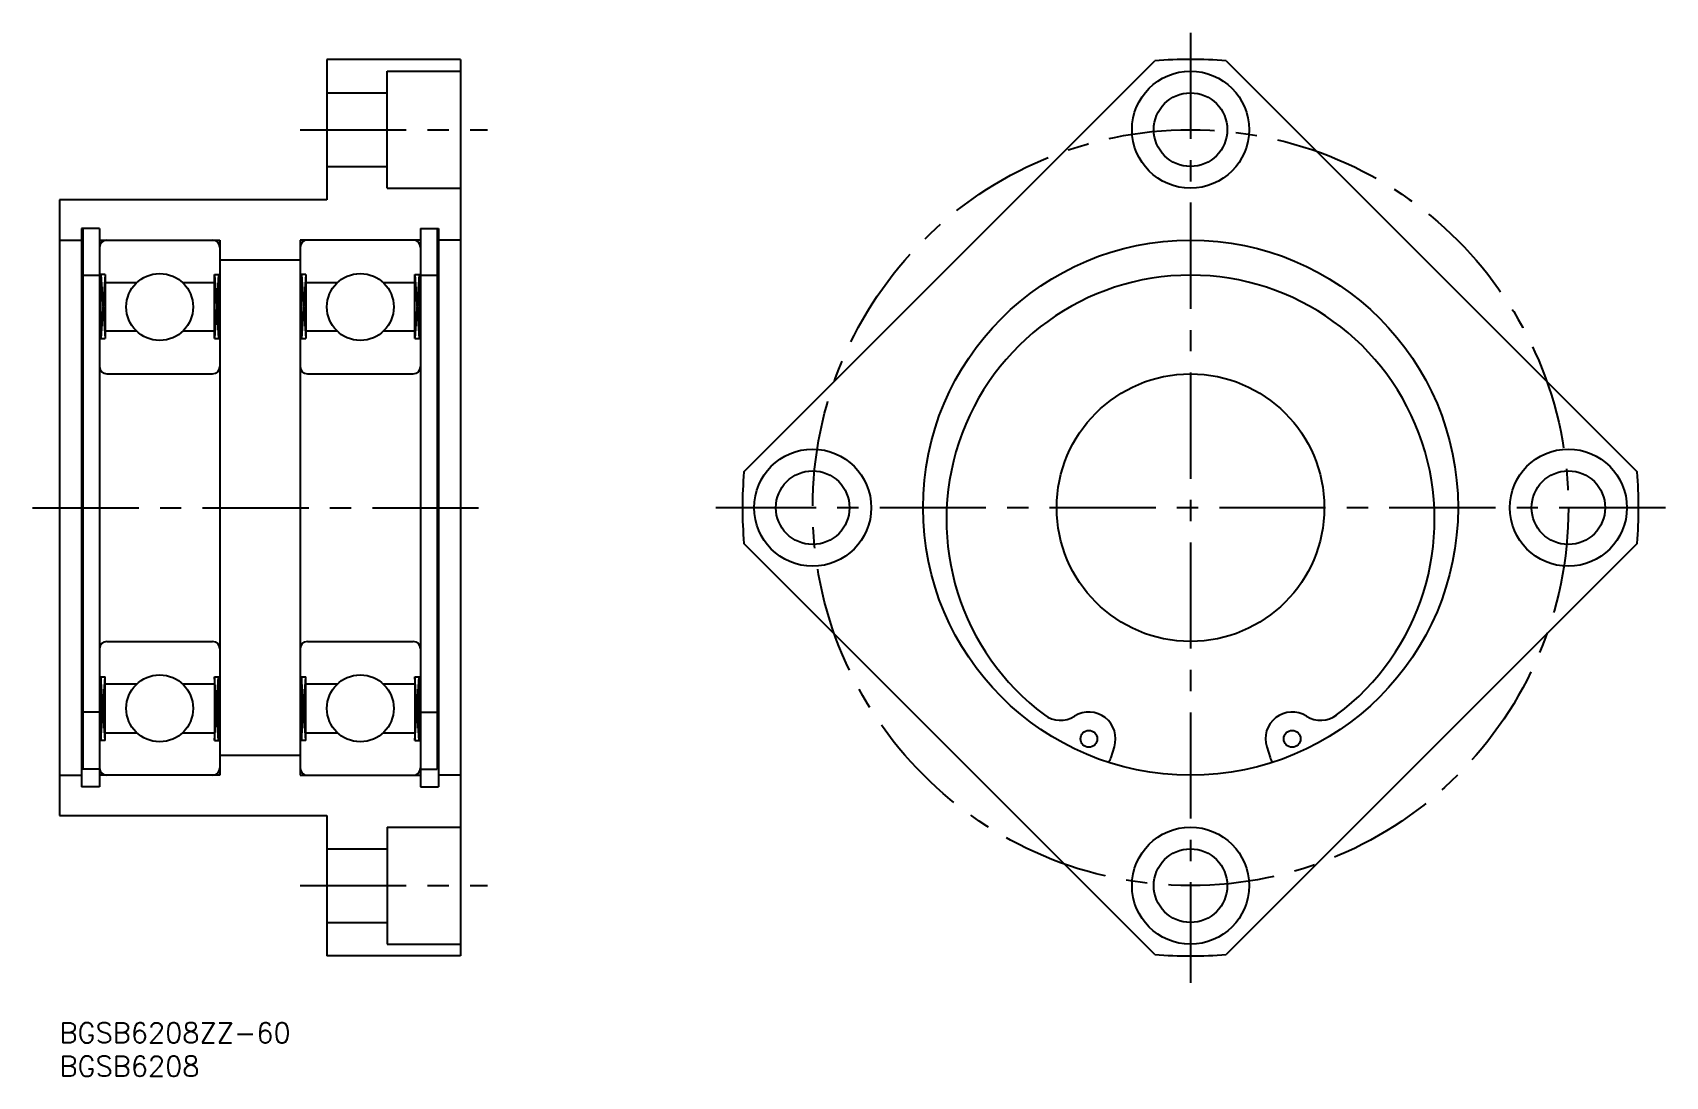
# Model space of a CAD drawing. Extents: x -4 to 240, y -8 to 148.
import ezdxf

# ---------------------------------------------------------------- set-up
doc = ezdxf.new("R2010")
doc.units = 0
doc.header["$LTSCALE"] = 0.5
doc.linetypes.add('CENTER', pattern=[50.8, 31.75, -6.35, 6.35, -6.35])
for name, color, linetype in [('MSM_CENTER', 1, 'CENTER'), ('MSM_CONTINUOUS', 7, 'CONTINUOUS'), ('MSM_PART_NUMBER', 7, 'CONTINUOUS')]:
    doc.layers.add(name, color=color, linetype=linetype)
doc.styles.get("Standard").update_dxf_attribs({"font": 'txt.shx', "height": 3, "bigfont": 'bigfont.shx'})

# ---------------------------------------------------------------- blocks, each defined once
blk = doc.blocks.new('*U6')
at = {"layer": 'MSM_PART_NUMBER'}
blk.add_text('BGSB6208ZZ-60', height=3, dxfattribs=at).set_placement((0, -3))
blk = doc.blocks.new('*U7')
at = {"layer": 'MSM_PART_NUMBER'}
blk.add_text('BGSB6208', height=3, dxfattribs=at).set_placement((0, -8))

msp = doc.modelspace()

# ---------------------------------------------------------------- linework, layer by layer
at = {"layer": 'MSM_CENTER'}
for p, q in [((169.14, 148), (169.14, 6)), ((36, 133.5), (64, 133.5)), ((-4, 77), (64, 77)), ((240.14, 77), (98.14, 77)), ((36, 20.5), (64, 20.5))]:
    msp.add_line(p, q, dxfattribs=at)
msp.add_circle((169.14, 77), 56.5, dxfattribs=at)
at = {"layer": 'MSM_CONTINUOUS'}
for p, q in [((40, 144), (40, 123)), ((60, 144), (40, 144)), ((49, 124.75), (49, 142.25)), ((49, 142.25), (60, 142.25)), ((60, 144), (60, 10)), ((102.35, 82.34), (163.8, 143.79)), ((174.48, 143.79), (235.93, 82.34)), ((40, 139), (49, 139)), ((40, 128), (49, 128)), ((49, 124.75), (60, 124.75)), ((40, 123), (0, 123)), ((0, 123), (0, 31)), ((3.3, 118.75), (3.3, 35.25)), ((6, 118.75), (3.3, 118.75)), ((3.5, 118.75, 0.75), (3.5, 37.93, 0.75)), ((6, 118.75), (6, 35.25)), ((54, 118.75), (54, 35.25)), ((54, 118.75), (56.7, 118.75)), ((56.5, 118.75, 0.75), (56.5, 37.93, 0.75)), ((56.7, 118.75), (56.7, 35.25)), ((0, 117), (3.3, 117)), ((6, 117), (24, 117)), ((24, 117), (24, 37)), ((54, 117), (36, 117)), ((36, 117), (36, 37)), ((60, 117), (56.7, 117)), ((36, 114), (24, 114)), ((3.5, 111.75), (6, 111.75)), ((6.83, 111.83), (6, 111.83)), ((6.83, 111.83), (6.21, 102.3)), ((6.21, 111.83), (6.83, 102.3)), ((6.21, 102.3), (6.21, 111.83)), ((6.83, 111.83), (6.83, 102.3)), ((6.83, 110.65), (11.58, 110.65)), ((18.42, 110.65), (23.17, 110.65)), ((23.79, 111.83), (23.17, 102.3)), ((23.17, 111.83), (23.79, 102.3)), ((23.17, 102.3), (23.17, 111.83)), ((23.17, 111.83), (24, 111.83)), ((23.79, 111.83), (23.79, 102.3)), ((36.83, 111.83), (36, 111.83)), ((36.21, 102.3), (36.21, 111.83)), ((36.21, 111.83), (36.83, 102.3)), ((36.83, 111.83), (36.21, 102.3)), ((36.83, 111.83), (36.83, 102.3)), ((36.83, 110.65), (41.58, 110.65)), ((48.42, 110.65), (53.17, 110.65)), ((53.17, 111.83), (54, 111.83)), ((53.17, 102.3), (53.17, 111.83)), ((53.17, 111.83), (53.79, 102.3)), ((53.79, 111.83), (53.17, 102.3)), ((53.79, 111.83), (53.79, 102.3)), ((54, 111.75), (56.5, 111.75)), ((11.53, 103.4), (6.83, 103.4)), ((23.17, 103.4), (18.47, 103.4)), ((41.53, 103.4), (36.83, 103.4)), ((53.17, 103.4), (48.47, 103.4)), ((6, 102.3), (6.83, 102.3)), ((23.17, 102.3), (24, 102.3)), ((36, 102.3), (36.83, 102.3)), ((53.17, 102.3), (54, 102.3)), ((7.1, 97), (22.9, 97)), ((37.1, 97), (52.9, 97)), ((163.8, 10.21), (102.35, 71.66)), ((235.93, 71.66), (174.48, 10.21)), ((7.1, 57), (22.9, 57)), ((37.1, 57), (52.9, 57)), ((6, 51.7), (6.83, 51.7)), ((6.83, 42.18), (6.21, 51.7)), ((6.21, 42.18), (6.83, 51.7)), ((6.21, 51.7), (6.21, 42.18)), ((6.83, 42.18), (6.83, 51.7)), ((23.79, 42.18), (23.17, 51.7)), ((23.17, 42.18), (23.79, 51.7)), ((23.17, 51.7), (24, 51.7)), ((23.17, 51.7), (23.17, 42.18)), ((23.79, 42.18), (23.79, 51.7)), ((36, 51.7), (36.83, 51.7)), ((36.21, 51.7), (36.21, 42.18)), ((36.21, 42.18), (36.83, 51.7)), ((36.83, 42.18), (36.21, 51.7)), ((36.83, 42.18), (36.83, 51.7)), ((53.17, 51.7), (53.17, 42.18)), ((53.17, 51.7), (54, 51.7)), ((53.17, 42.18), (53.79, 51.7)), ((53.79, 42.18), (53.17, 51.7)), ((53.79, 42.18), (53.79, 51.7)), ((11.53, 50.6), (6.83, 50.6)), ((23.17, 50.6), (18.47, 50.6)), ((41.53, 50.6), (36.83, 50.6)), ((53.17, 50.6), (48.47, 50.6)), ((6, 46.45), (3.5, 46.45)), ((54, 46.45), (56.5, 46.45)), ((6.83, 42.18), (6, 42.18)), ((6.83, 43.35), (11.58, 43.35)), ((18.42, 43.35), (23.17, 43.35)), ((23.17, 42.18), (24, 42.18)), ((36.83, 42.18), (36, 42.18)), ((36.83, 43.35), (41.58, 43.35)), ((48.42, 43.35), (53.17, 43.35)), ((53.17, 42.18), (54, 42.18)), ((24, 40), (36, 40)), ((157.26, 39.68), (157.75, 41.23)), ((180.53, 41.23), (181.03, 39.68)), ((0, 37), (3.3, 37)), ((6, 37.93), (3.5, 37.93)), ((24, 37), (6, 37)), ((36, 37), (54, 37)), ((54, 37.93), (56.5, 37.93)), ((60, 37), (56.7, 37)), ((6, 35.25), (3.3, 35.25)), ((54, 35.25), (56.7, 35.25)), ((0, 31), (40, 31)), ((40, 31), (40, 10)), ((49, 29.25), (49, 11.75)), ((49, 29.25), (60, 29.25)), ((40, 26), (49, 26)), ((40, 15), (49, 15)), ((60, 10), (40, 10)), ((49, 11.75), (60, 11.75))]:
    msp.add_line(p, q, dxfattribs=at)
for centre, radius in [((169.14, 133.5), 8.75), ((169.14, 133.5), 5.5), ((169.14, 77), 40), ((15, 107), 5), ((45, 107), 5), ((169.14, 77), 20), ((112.64, 77), 8.75), ((225.64, 77), 8.75), ((112.64, 77), 5.5), ((225.64, 77), 5.5), ((15, 47), 5), ((45, 47), 5), ((153.94, 42.45), 1.25), ((184.34, 42.45), 1.25), ((169.14, 20.5), 8.75), ((169.14, 20.5), 5.5)]:
    msp.add_circle(centre, radius, dxfattribs=at)
for centre, radius, start, end in [((169.14, 77), 67, 85.4304, 94.5696), ((7.1, 115.9), 1.1, 90, 180), ((22.9, 115.9), 1.1, 0, 90), ((37.1, 115.9), 1.1, 90, 180), ((52.9, 115.9), 1.1, 0, 90), ((169.14, 75.25), 36.5, 306.7766, 233.2234), ((7.1, 98.1), 1.1, 180, 270), ((22.9, 98.1), 1.1, 270, 0), ((37.1, 98.1), 1.1, 180, 270), ((52.9, 98.1), 1.1, 270, 0), ((169.14, 77), 67, 175.4304, 184.5696), ((169.14, 77), 67, 355.4304, 4.5696), ((7.1, 55.9), 1.1, 90, 180), ((22.9, 55.9), 1.1, 0, 90), ((37.1, 55.9), 1.1, 90, 180), ((52.9, 55.9), 1.1, 0, 90), ((153.94, 42.45), 4, 342.3386, 122.1546), ((184.34, 42.45), 4, 57.8454, 197.6614), ((149.68, 49.22), 4, 233.2234, 302.1546), ((188.6, 49.22), 4, 237.8454, 306.7766), ((154.88, 40.43), 2.5, 322.9618, 342.3386), ((183.41, 40.43), 2.5, 197.6614, 217.0382), ((7.1, 38.1), 1.1, 180, 270), ((22.9, 38.1), 1.1, 270, 0), ((37.1, 38.1), 1.1, 180, 270), ((52.9, 38.1), 1.1, 270, 0), ((169.14, 77), 67, 265.4304, 274.5696)]:
    msp.add_arc(centre, radius, start, end, dxfattribs=at)

# ---------------------------------------------------------------- block references
for name in ['*U6', '*U7']:
    msp.add_blockref(name, (0, 0), dxfattribs=at)

doc.saveas('drawing.dxf')
